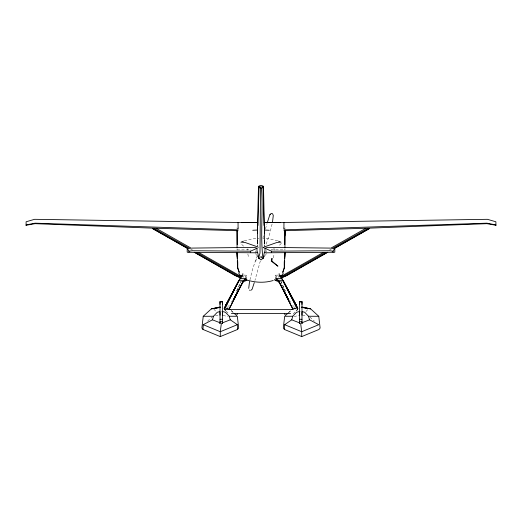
<?xml version="1.0" encoding="UTF-8"?>
<svg xmlns="http://www.w3.org/2000/svg" width="522" height="522" viewBox="0 0 522 522"><rect width="100%" height="100%" fill="white"/><g stroke="black" fill="none" stroke-linecap="round" stroke-linejoin="round"><path stroke-width="0.39" stroke-dasharray="2.61 1.96" d="M237.06 249.999L237.06 248.596M237.06 229.178L237.06 227.566M284.94 249.999L284.94 248.596M243.807 277.319L243.865 275.831M238.091 229.08L238.208 227.501M237.797 229.06L238.065 227.494L238.058 229.36M273.417 257.842L274.141 253.946M249.934 279.883L252.387 269.815L256.648 257.176M272.066 224.114L269.613 234.195L265.724 245.399M255.715 261.418L257.183 255.937M262.899 238.202L263.538 235.84M260.328 261.007L254.958 280.307M261.104 258.116L261.489 256.674L260.315 256.348M265.489 228.858L267.042 223.501M247.493 250.155L247.917 248.805M236.596 291.283L241.242 280.973M231.409 302.519L232.42 300.294M236.812 290.656L241.197 281.012M245.046 277.397L246.645 275.068M281.384 243.389L278.389 246.201M305.957 311.536L308.215 309.102M293.253 313.866L295.837 311.158M207.56 321.167L212.076 317.056M288.601 312.652L290.852 310.57M288.431 312.782L290.793 310.616M329.48 250.084L330.902 249.288M294.14 316.626L298.936 315.36M244.283 240.792L250.971 239.18A49.231 39.522 0 0 1 259.003 238.384M295.224 309.102L293.866 308.665L295.439 308.319M293.534 308.756L295.765 308.378M293.866 308.665L295.439 308.404M215.41 315.595L219.586 315.131M260.883 256.733L261.489 256.674M278.102 275.081L275.864 275.192L275.897 276.804M237.105 249.907L250.899 249.81M227.657 306.016L229.954 306.016M292.046 306.016L294.343 306.016M226.665 307.908L228.199 307.908M293.801 307.908L295.335 307.908M226.404 308.45L228.708 308.45M293.292 308.45L295.596 308.45M271.101 249.81L284.895 249.907M243.898 275.081L246.136 275.192M302.414 315.131L306.59 315.595M223.064 315.36L227.86 316.626M226.561 308.404L228.134 308.665L226.561 308.319M226.235 308.378L227.722 308.632M263.003 247.728L264.321 248.035M277.717 240.792L271.029 239.18A49.231 39.522 0 0 0 262.997 238.384M262.599 247.526L264.817 248.067M191.098 249.288L192.52 250.084M309.924 317.056L314.44 321.167M243.611 246.201L240.192 242.913M231.207 310.616L233.569 312.782M231.148 310.57L233.399 312.652M226.163 311.158L228.747 313.866M213.785 309.102L216.043 311.536M275.355 275.068L276.954 277.397M280.803 281.012L285.188 290.656M289.579 300.294L290.591 302.519M280.758 280.973L285.403 291.283M273.867 248.133L274.507 250.155M247.859 253.946L248.583 257.842M284.203 229.06L283.935 227.494L283.942 229.36M283.792 227.501L283.909 229.08M278.135 275.831L278.193 277.319M284.94 227.566L284.94 229.178M266.298 253.47A5.488 5.481 0 0 1 265.346 255.395M262.422 257.346A5.488 5.481 0 0 1 259.578 257.346M256.654 255.395A5.488 5.481 0 0 1 255.924 254.136M255.702 253.47A5.488 5.481 0 0 1 255.702 250.632M257.653 247.709A5.488 5.481 0 0 1 258.912 246.978M263.088 246.978A5.488 5.481 0 0 1 264.347 247.709M266.298 250.632A5.488 5.481 0 0 1 266.488 252.048"/><path stroke-width="0.78" d="M220.01 315.216L220.01 312.241M220.01 304.391L220.01 301.683L222.45 301.683L222.45 323.607L222.45 321.709L220.01 321.709L220.01 323.607L220.01 301.683M222.45 315.216L222.45 312.241M222.45 304.391L222.45 301.683M237.562 231.403L237.06 230.378L238.058 230.737L152.776 228.153L35.078 223.67L26.1 225.263M238.058 226.887L238.058 222.47L34.576 219.312L26.1 221.785L26.1 225.4M264.491 233.282L263.493 186.361L261 185.408L258.507 186.361L257.509 224.349L257.509 243.904L257.509 240.355M261 186.256L260.504 188.488L260.002 253L259.003 256.589L259.003 258.69L257.509 251.95M264.491 224.349L264.491 243.904L264.491 240.355M283.942 226.887L283.942 222.47L487.424 219.312L495.9 221.785L495.9 225.4M284.438 231.403L284.94 230.378L283.942 230.737L369.224 228.153L486.922 223.67L495.9 225.263M299.55 315.216L299.55 312.241M299.55 304.391L299.55 301.683L301.99 301.683L301.99 323.607L301.99 321.709L299.55 321.709L299.55 323.607L299.55 301.683M301.99 315.216L301.99 312.241M301.99 304.391L301.99 301.683M284.229 265.496L284.268 261.509M284.777 244.681L284.927 231.115L284.744 235.97M233.575 299.302L243.683 280.307L228.943 309.533L242.926 281.658L243.683 280.307L246.071 278.409L246.103 276.804M259.506 186.184L258.507 186.361L259.003 187.013L258.005 225.458M284.483 267.381L282.846 272.066L284.483 267.381L284.686 260.909M284.764 258.468L284.94 252.792M284.744 236.205L284.94 230.659L284.94 247.245M284.555 261.431L284.275 267.695L284.94 252.818L284.764 256.733M222.039 311.425L225.426 312.241L229.21 316.247L237.334 316.293L238.684 328.044L237.601 329.447L220.284 336.592L202.96 329.447L203.234 324.691L212.434 319.816L213.518 316.247L217.309 312.241L220.01 311.588M301.716 306.936L310.649 308.88L318.766 316.293L320.116 328.044L319.04 329.447L301.716 336.592L284.399 329.447L284.666 324.691L291.707 319.816L292.79 316.247L296.574 312.241L299.961 311.425M242.56 276.797L242.867 273.613M272.445 222.561L273.287 215.54L272.608 213.785L271.283 213.42L269.887 214.575L267.264 222.731M248.713 288.398L249.555 281.43M220.284 306.936L211.351 308.88L203.234 316.293L201.883 328.044L202.96 329.447M221.367 323.281L220.284 331.724L220.284 336.592M261 187.509L261.496 188.984C263.199 212.089 260.119 235.807 262.997 258.69L264.491 251.95M257.679 245.405L257.294 246.789L244.955 242.43L240.994 242.175L243.461 241.164M250.717 290.447L252.113 289.253L254.292 282.604M264.497 255.832L262.892 258.364M242.006 275.166L225.354 306.016L241.621 275.884M239.154 272.575L238.795 273.378L241.157 276.673M239.5 279.492L224.108 308.45L239.076 280.307L246.854 280.307L245.17 278.95M275.897 276.804L275.929 278.409L278.317 280.307L279.074 281.658L293.057 309.533L224.343 309.533L238.326 281.658M224.343 309.533L239.076 280.307M234.619 297.331L242.919 281.821M233.027 300.333L242.254 283.283L243.546 281.658L246.854 280.307M237.601 313.591L236.518 315.484L234.156 313.324M333.016 252.172L333.016 251.173L334.811 248.674L334.811 252.165L334.315 252.276L264.987 252.798L264.987 248.289L267.486 247.376L330.322 248.094M280.843 276.673L283.205 273.378L282.846 272.575M261.496 188.488L263.493 186.361L262.494 186.184M296.352 310.616L297.657 309.533L279.994 275.166M287.844 313.324L285.482 315.484L284.399 313.591M262.298 258.892L261.111 259.949L259.702 258.892M276.83 278.95L275.146 280.307L274.455 279.492M291.974 309.533L292.79 308.88M327.777 252.237L286.937 275.525L281.351 277.913M334.113 248.622L369.328 228.551M323.151 252.544L282.989 275.335L281.547 275.505L280.758 276.901L284.027 275.74L325.219 252.491M330.896 248.146L365.42 228.545M331.614 248.883L367.123 228.838L369.034 228.838L333.519 248.883M327.131 252.491L285.939 275.74L280.908 277.9M188.984 251.173L192.174 250.736L250.527 251.193L257.013 248.309L257.013 252.798L187.685 252.276L187.189 252.165L187.189 248.674L188.984 251.173L188.984 252.172M237.601 329.447L237.334 324.691L220.284 331.724L203.234 324.691M222.111 322.994L230.293 319.816L237.334 324.691M302.121 322.7L309.566 319.816L318.766 324.691L301.716 331.724L284.666 324.691M273.228 280.49C264.021 283.296 253.92 282.578 244.903 279.335M26.1 224.91L35.078 223.175L238.058 229.837M211.351 308.88L220.284 307.367L212.434 308.665M252.746 230.274L257.366 230.032M203.234 316.293L213.518 316.247M241.712 222.633L257.45 222.444M191.678 248.094L254.514 247.376L257.013 248.289M264.987 248.309L271.473 251.193L329.826 250.736L333.016 251.173M243.226 222.594L257.45 222.535M238.058 222.516L257.835 222.516M264.165 222.516L283.942 222.516M283.942 229.837L486.922 223.175L495.9 224.91M240.068 278.409L246.071 278.409M275.929 278.409L281.932 278.409M283.309 281.117L297.892 308.45L282.924 280.307L275.146 280.307L278.454 281.658L279.746 283.283L288.973 300.333M220.01 301.957L222.45 301.957M299.55 301.957L301.99 301.957M231.376 313.591L290.623 313.591M292.79 316.247L284.666 316.293L283.315 328.044L284.399 329.447M301.99 311.588L304.691 312.241L308.482 316.247L318.766 316.293M220.01 319.275L222.45 319.275M299.55 319.275L301.99 319.275M264.55 222.535L280.288 222.633M264.55 222.444L278.774 222.594M264.634 230.032L269.254 230.274M309.566 308.665L301.716 307.367L310.649 308.88M270.598 214.744L270.05 214.653M249.392 290.101L249.731 290.225M291.707 319.816L299.889 322.994M212.434 319.816L219.879 322.7M278.539 241.164L281.006 242.175L277.045 242.43L264.706 246.789L264.321 245.405M240.642 277.913L235.063 275.525L194.223 252.237M241.092 277.9L236.061 275.74L194.869 252.491M259.003 187.013L260.504 188.488M190.386 248.883L154.877 228.838L152.966 228.838L188.481 248.883M196.781 252.491L237.973 275.74L241.242 276.901L240.453 275.505L239.011 275.335L198.849 252.544M156.58 228.545L191.104 248.146M152.672 228.551L187.887 248.622M229.21 308.88L230.026 309.533M224.61 309.533L225.648 310.616M259.108 258.364L257.503 255.832M237.517 267.381L239.154 272.066L237.517 267.381L237.314 260.896M280.379 275.884L296.646 306.016L283.674 281.658M279.081 281.821L287.381 297.331M288.425 299.302L278.317 280.307L293.057 309.533M282.924 280.307L297.657 309.533M308.482 316.247L309.566 319.816M229.21 316.247L230.293 319.816M300.633 323.281L301.716 331.724L301.716 336.592M279.133 273.613L279.44 276.797M237.236 256.733L237.06 252.818L237.725 267.695L237.445 261.431M237.06 230.659L237.06 247.245M237.06 252.792L237.236 258.481M262.997 187.013L263.995 225.458M237.732 261.509L237.771 265.496M237.073 231.115L237.223 244.681M271.473 251.193L271.473 252.694M257.509 224.349L257.509 233.282M250.527 251.193L250.527 252.694M271.969 258.429L271.264 261.098L277.932 266.2L271.969 261.098L271.969 258.429"/></g></svg>
